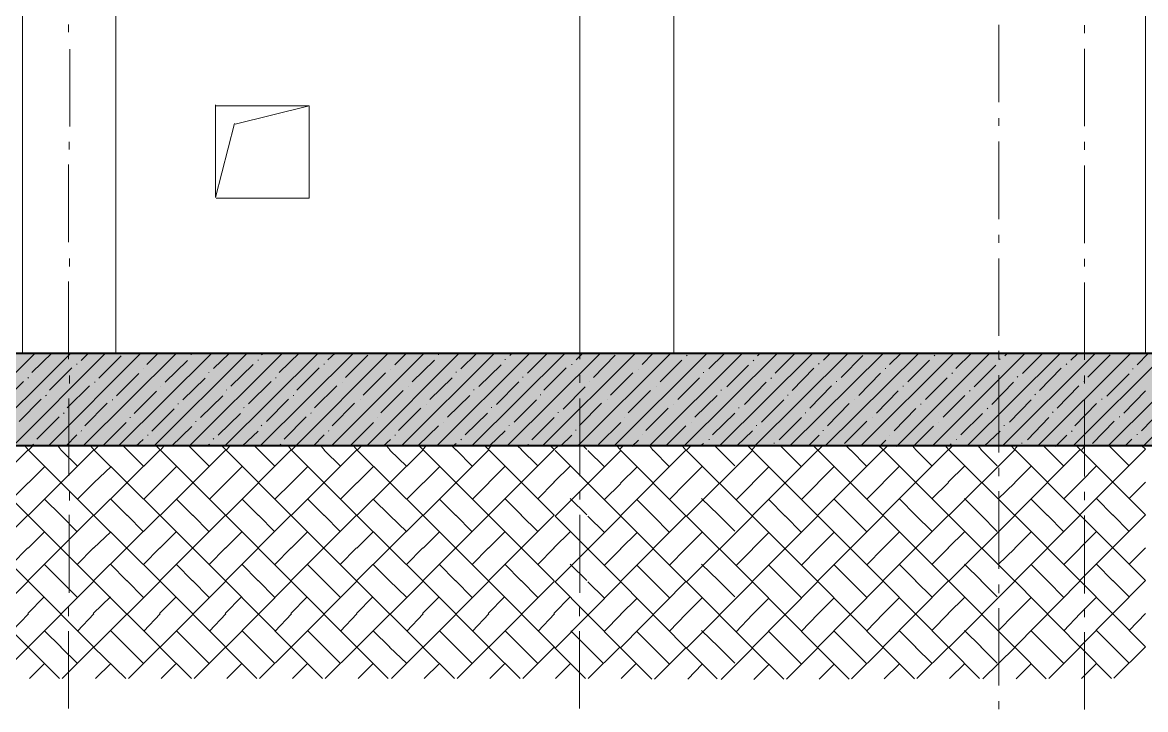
# Model space of a CAD drawing. Header units: millimetres. Extents: x -135211 to 49383, y -8033 to 228499.
# Drawn here: x -62445 to -55198, y 1043 to 5476 of the extents above; entities that cross this region are included whole.
import ezdxf

# ---------------------------------------------------------------- set-up
doc = ezdxf.new("R2010")
doc.units = ezdxf.units.MM
doc.layers.add('PDF _Геометрия', color=7, linetype='Continuous', true_color=0x1d1d1d)
doc.layers.add('PDF _Сплошная заливка', color=7, linetype='Continuous', true_color=0xffffff)

msp = doc.modelspace()

# ---------------------------------------------------------------- hatches: boundary and pattern name
at = {"layer": 'PDF _Сплошная заливка', "transparency": 33554559}
h = msp.add_hatch(color=256, dxfattribs=at)
h.paths.add_polyline_path([(-50950.6, 2746.2), (-50950.6, 3341.5), (-104045.4, 3341.5), (-104045.4, 2746.2)])
h.paths.add_polyline_path([(-26352.2, 3341.5), (-26352.2, 2746.2), (646.3, 2746.2), (646.3, 3341.5), (-4602.7, 3341.5), (-4602.7, 3279.5), (-4848.3, 3279.5), (-4848.3, 3341.5)])
h.paths.add_polyline_path([(-26398.8, 2746.2), (-26398.8, 3341.5), (-50899.8, 3341.5), (-50899.8, 2746.2)])

# ---------------------------------------------------------------- linework, layer by layer
at = {"layer": 'PDF _Геометрия', "color": 7, "lineweight": 40}
for points in [[(-104046.1, 2746.4), (-50951, 2746.4), (-50951, 3343.3), (-50951, 6475.7), (-50951, 6716.9), (-66371.9, 6716.9)], [(-54646.7, 6472.2), (-51196.7, 6472.2), (-51196.7, 3339.6), (-66368.7, 3339.6)]]:
    msp.add_lwpolyline(points, dxfattribs=at)
at = {"layer": 'PDF _Геометрия', "color": 7, "lineweight": 9}
for points in [[(-61842.8, 3339.5), (-61842.8, 6472.2), (-61842.8, 3339.5), (-62444.2, 3339.5), (-62444.2, 6472.2), (-62444.2, 3339.5), (-66368.4, 3339.5), (-66368.4, 6472.2)], [(-58847.7, 3341), (-58847.7, 6473.7), (-58847.7, 3341), (-61844.9, 3341)], [(-58242.2, 3337.2), (-58242.2, 6469.7), (-58242.2, 3337.2), (-58843.3, 3337.2)], [(-55197.7, 3340.5), (-55197.7, 6472.8), (-55197.7, 3340.5), (-58245.8, 3340.5)], [(-62146.7, 5412.8), (-62146.7, 5463.4)], [(-58847.7, 5411.2), (-58847.7, 5461.9)], [(-56145.3, 4960.8), (-56145.3, 5460.6)], [(-55592.5, 5407.5), (-55592.5, 5458.4)], [(-62139.9, 4804.7), (-62139.9, 5304.4)], [(-58847.7, 4810), (-58847.7, 5309.5)], [(-55592.5, 4806.6), (-55592.5, 5306.1)], [(-61072.1, 4820.4), (-60593.7, 4938.9), (-61194.6, 4938.9), (-60593.7, 4938.9), (-60593.7, 4342.4), (-61194.6, 4342.4), (-60593.7, 4342.4), (-60593.7, 4938.9)], [(-56145.3, 4808.6), (-56145.3, 4859.2)], [(-61198.8, 4346.4), (-61076.3, 4824.8)], [(-62143.1, 4655.6), (-62143.1, 4706.4)], [(-58847.7, 4657.6), (-58847.7, 4708.7)], [(-56145.3, 4207.2), (-56145.3, 4707)], [(-55592.5, 4653.7), (-55592.5, 4704.7)], [(-62147.4, 4058.9), (-62147.4, 4558.5)], [(-58847.7, 4056.8), (-58847.7, 4556.3)], [(-55592.5, 4052.8), (-55592.5, 4552.3)], [(-56145.3, 4055), (-56145.3, 4106.1)], [(-62142, 3901), (-62142, 3951.9)], [(-58847.7, 3904.4), (-58847.7, 3955.1)], [(-56145.3, 3454.1), (-56145.3, 3953.4)], [(-55592.5, 3900.4), (-55592.5, 3951.4)], [(-62146.7, 3304.4), (-62146.7, 3803.8)], [(-58847.7, 3303.2), (-58847.7, 3802.7)], [(-55592.5, 3299.5), (-55592.5, 3799)], [(251.1, 3341.6), (640.3, 3341.6), (640.3, 2744.7), (-104032.8, 2744.7)], [(-56145.3, 3301.4), (-56145.3, 3356.7)], [(-62141, 3146.4), (-62141, 3197.4)], [(-58847.7, 3150.8), (-58847.7, 3201.4)], [(-56145.3, 2700.5), (-56145.3, 3199.8)], [(-55592.5, 3146.6), (-55592.5, 3197.6)], [(-62145.7, 2549.8), (-62145.7, 3049.5)], [(-58847.7, 2549.5), (-58847.7, 3049.1)], [(-55592.5, 2545.7), (-55592.5, 3045.2)], [(-56145.3, 2547.8), (-56145.3, 2603.1)], [(-62140.4, 2391.9), (-62140.4, 2447)], [(-58847.7, 2397.1), (-58847.7, 2452.4)], [(-56145.3, 1951.2), (-56145.3, 2450.9)], [(-55592.5, 2393.3), (-55592.5, 2448.1)], [(-62144.3, 1795.2), (-62144.3, 2299.1)], [(-58847.7, 1795.9), (-58847.7, 2300)], [(-55592.5, 1791.9), (-55592.5, 2295.7)], [(-56145.3, 1794.7), (-56145.3, 1849.5)], [(-62147.7, 1646.1), (-62147.7, 1701.3)], [(-58850.2, 1646.1), (-58850.2, 1701.3)], [(-56145.3, 1197.5), (-56145.3, 1697.3)], [(-55592.5, 1639.6), (-55592.5, 1694.8)], [(-62147.6, 1049.4), (-62147.6, 1548.7)], [(-58850.5, 1049.4), (-58850.5, 1548.7)], [(-55592.5, 1042.9), (-55592.5, 1542.4)], [(-56145.3, 1045.3), (-56145.3, 1095.9)]]:
    msp.add_lwpolyline(points, dxfattribs=at)
msp.add_lwpolyline([(-61199.1, 4943.4), (-61199.1, 4346.6)], close=True, dxfattribs=at)
at = {"layer": 'PDF _Геометрия', "lineweight": 9}
for points in [[(-62965.2, 2742.8), (-62363.8, 3339.7)], [(-62736.7, 2742.8), (-62135.3, 3339.7)], [(-62507.7, 2742.8), (-61910.9, 3339.7)], [(-62384.6, 3216.6), (-62253.6, 3343.5)], [(-62279.3, 2742.8), (-61682.4, 3339.7)], [(-62065.9, 3295.6), (-62023.4, 3338)], [(-62054.8, 2742.8), (-61453.9, 3339.7)], [(-61826.3, 2742.8), (-61225.4, 3339.7)], [(-61641.8, 3269.3), (-61569.4, 3341.2)], [(-61597.8, 2742.8), (-60996.4, 3339.7)], [(-61369.3, 2742.8), (-60768, 3339.7)], [(-61355.9, 3330.7), (-61355.9, 3334.7)], [(-61213, 3242.9), (-61111.6, 3340.3)], [(-61140.4, 2742.8), (-60539.5, 3339.7)], [(-60911.9, 2742.8), (-60311, 3339.7)], [(-60903.1, 3330.7), (-60886.1, 3343.2)], [(-60788.8, 3216.6), (-60657.8, 3343.5)], [(-60683.4, 2742.8), (-60086.5, 3339.7)], [(-60473.4, 3299), (-60427, 3341.4)], [(-60453.4, 2741.5), (-59856.7, 3338.6)], [(-60225.3, 2741.9), (-59628.5, 3339.1)], [(-60042.6, 3266.2), (-59970.7, 3338)], [(-60001.7, 2742.3), (-59400.4, 3339.6)], [(-59773.2, 2742.8), (-59172.3, 3340.1)], [(-59760.2, 3330.8), (-59760.2, 3334.9)], [(-59616.2, 3241.7), (-59514.5, 3339.4)], [(-59545.1, 2743.3), (-58944.2, 3340.2)], [(-59317, 2743.9), (-58716, 3340.7)], [(-59299.1, 3327), (-59286.4, 3339.7)], [(-59185.2, 3213), (-59058.2, 3340)], [(-59088.9, 2744.4), (-58487.9, 3341.3)], [(-58872.5, 3298.3), (-58830.1, 3340.7)], [(-58860.8, 2745), (-58259.8, 3341.8)], [(-58628.5, 2741.4), (-58031.7, 3338.2)], [(-58445.9, 3269.8), (-58373.9, 3341.4)], [(-58400.3, 2741.9), (-57803.5, 3338.6)], [(-58176.8, 2742.3), (-57575.4, 3339)], [(-58015.1, 3240.8), (-57917.6, 3338.2)], [(-57948.6, 2742.7), (-57347.3, 3339.3)], [(-57720.4, 2743), (-57119.2, 3340.1)], [(-57702, 3325.9), (-57689.5, 3338.9)], [(-57588.2, 3212.1), (-57461.4, 3339)], [(-57492.2, 2743.3), (-56891, 3340.2)], [(-57275.6, 3297.1), (-57233.2, 3339.5)], [(-57264, 2743.9), (-56662.9, 3340.7)], [(-57035.8, 2744.4), (-56434.8, 3341.2)], [(-56848.7, 3268.6), (-56777, 3340.8)], [(-56803.8, 2740.5), (-56206.7, 3337.7)], [(-56575.5, 2741.3), (-55978.5, 3338.3)], [(-56422.1, 3244), (-56320.7, 3341.6)], [(-56351.5, 2741.9), (-55750.4, 3338.7)], [(-56123.3, 2742.3), (-55522.3, 3339)], [(-56105.4, 3325), (-56092.6, 3337.8)], [(-55991.6, 3211.4), (-55864.5, 3338.6)], [(-55895.5, 2742.6), (-55294.2, 3339.6)], [(-55678.7, 3296.4), (-55636.4, 3338.7)], [(-55667.2, 2743.2), (-55066, 3340)], [(-55438.9, 2743.6), (-54837.9, 3340.3)], [(-55251.9, 3267.6), (-55180.1, 3339.9)], [(-55211.1, 2743.8), (-54609.8, 3340.7)], [(-62094.6, 3269.3), (-62094.6, 3273.3)], [(-61951.6, 3181.5), (-61807.7, 3325.5)], [(-61523.4, 3155.2), (-61379.4, 3294.7)], [(-61099.3, 3128.9), (-60955.2, 3268.5)], [(-60923.1, 3295.6), (-60923.1, 3299.6)], [(-60498.6, 3269.3), (-60498.6, 3273.3)], [(-60360.1, 3186.1), (-60216.4, 3329.9)], [(-59930.6, 3158.2), (-59786.5, 3297.9)], [(-59500.6, 3126.4), (-59356.5, 3266)], [(-59330.2, 3299), (-59330.2, 3303)], [(-58900.3, 3266.7), (-58900.3, 3271.2)], [(-58759.1, 3185.2), (-58619.5, 3328.9)], [(-58329.5, 3157.3), (-58189.6, 3297.2)], [(-58158.7, 3325.3), (-58154.5, 3329.4)], [(-57899.5, 3125.5), (-57759.7, 3265.3)], [(-57728.7, 3293.5), (-57724.6, 3297.7)], [(-57307.6, 3270.3), (-57303.4, 3274.5)], [(-57162.4, 3184.3), (-57022.7, 3328.2)], [(-56732.3, 3156.6), (-56592.7, 3296.1)], [(-56561.9, 3324.4), (-56557.6, 3328.7)], [(-56302.7, 3124.6), (-56162.8, 3264.1)], [(-56140.7, 3301.2), (-56136.5, 3305.4)], [(-55710.8, 3269), (-55706.5, 3273.3)], [(-55569.9, 3187.1), (-55425.8, 3331.2)], [(-62270.5, 3102.6), (-62126.9, 3246.7)], [(-61837.9, 3067.5), (-61693.7, 3211.2)], [(-61665.9, 3242.9), (-61665.9, 3242.9)], [(-61241.9, 3216.6), (-61241.9, 3220.6)], [(-60674.9, 3102.6), (-60530.8, 3246.7)], [(-60246.3, 3071.8), (-60102.3, 3215.8)], [(-60067.2, 3240), (-60067.2, 3240)], [(-59646.1, 3217), (-59646.1, 3221)], [(-59216.2, 3184.8), (-59216.2, 3188.9)], [(-59079.4, 3102.9), (-58935.4, 3246.8)], [(-58649.4, 3071), (-58505.5, 3214.9)], [(-58470.4, 3239.4), (-58470.4, 3239.4)], [(-58049.2, 3215.9), (-58049.2, 3220)], [(-57478.2, 3101.9), (-57338.5, 3245.8)], [(-57048.1, 3070), (-56908.6, 3213.7)], [(-56877.7, 3242.5), (-56873.5, 3242.5)], [(-56447.8, 3210.5), (-56443.6, 3214.8)], [(-56026.7, 3186.8), (-56022.4, 3191.1)], [(-55881.4, 3100.9), (-55741.6, 3244.9)], [(-55446.8, 3064.9), (-55302.9, 3208.7)], [(-55280.9, 3241.5), (-55276.6, 3241.5)], [(-62580.9, 3014.8), (-62437.1, 3158.7)], [(-62409, 3181.5), (-62405, 3185.6)], [(-62156.5, 2988.5), (-62012.6, 3132.4)], [(-61980.5, 3155.2), (-61976.5, 3155.2)], [(-61552.1, 3128.9), (-61552.1, 3128.9)], [(-61409.4, 3041.1), (-61265.2, 3180.9)], [(-60985.2, 3014.8), (-60840.9, 3158.7)], [(-60808.9, 3181.5), (-60808.9, 3185.6)], [(-60560.6, 2988.5), (-60416.7, 3132.4)], [(-60380.2, 3155.2), (-60380.2, 3155.2)], [(-59953.2, 3126), (-59953.2, 3126)], [(-59816.3, 3044.1), (-59672.4, 3183.9)], [(-59386.3, 3012), (-59242.5, 3156.3)], [(-58956.3, 2980.4), (-58812.6, 3124.1)], [(-58786.2, 3157.2), (-58786.2, 3157.2)], [(-58356.3, 3125), (-58356.3, 3125)], [(-58215.2, 3043.2), (-58075.5, 3182.9)], [(-57785.1, 3011.5), (-57645.6, 3155.2)], [(-57614.7, 3179.4), (-57610.5, 3183.5)], [(-57364.3, 2988), (-57224.5, 3131.6)], [(-57193.6, 3160.4), (-57189.4, 3160.4)], [(-56763.7, 3128.5), (-56759.4, 3128.5)], [(-56618.5, 3042.4), (-56478.7, 3182.2)], [(-56188.4, 3010.5), (-56048.7, 3154.4)], [(-55767, 2986.9), (-55627.6, 3130.6)], [(-55596.8, 3159.5), (-55592.5, 3159.5)], [(-62467, 2900.8), (-62323, 3044.8)], [(-62295.1, 3067.5), (-62290.6, 3071.5)], [(-61723.7, 2953.4), (-61579.7, 3097.4)], [(-61295, 2927.1), (-61151.5, 3066.6)], [(-61127.9, 3102.6), (-61127.9, 3106.6)], [(-60871, 2900.8), (-60727, 3044.8)], [(-60694.7, 3067.5), (-60694.7, 3071.5)], [(-60132, 2957.9), (-59988.3, 3101.7)], [(-59702.5, 2929.9), (-59558.4, 3070)], [(-59532, 3102.7), (-59532, 3106.7)], [(-59102.1, 3070.7), (-59102.1, 3074.7)], [(-58535.5, 2956.8), (-58391.4, 3100.9)], [(-58105.5, 2929.1), (-57961.5, 3069)], [(-57935.2, 3101.7), (-57935.2, 3105.8)], [(-57505.2, 3070), (-57505.2, 3074.1)], [(-56934.2, 2955.7), (-56794.5, 3099.6)], [(-56504.1, 2928.2), (-56364.6, 3068.2)], [(-56333.8, 3096.6), (-56329.5, 3100.9)], [(-55912.6, 3073), (-55908.4, 3077.3)], [(-55482.7, 3045.2), (-55478.4, 3045.2)], [(-55337.4, 2955.2), (-55197.7, 3098.8)], [(-62042.5, 2874.4), (-61898.8, 3018.6)], [(-61866.4, 3041.1), (-61862.3, 3041.1)], [(-61609.4, 2839.3), (-61465.7, 2983.1)], [(-61442.3, 3014.8), (-61437.8, 3014.8)], [(-61017.9, 2988.5), (-61013.8, 2992.5)], [(-60446.8, 2874.4), (-60302.6, 3018.6)], [(-60266.2, 3041.1), (-60266.2, 3041.1)], [(-60018.2, 2843.6), (-59874.2, 2987.6)], [(-59839.1, 3012), (-59839.1, 3012)], [(-59418, 2988.8), (-59418, 2992.9)], [(-59272.5, 2898), (-59128.4, 3042)], [(-58851.2, 2874.7), (-58707.3, 3018.6)], [(-58672.2, 3043.2), (-58672.2, 3043.2)], [(-58421.2, 2842.6), (-58277.3, 2986.9)], [(-58242.2, 3011.1), (-58242.2, 3011.1)], [(-57821.1, 2987.9), (-57821.1, 2992)], [(-57675.5, 2897.1), (-57531.5, 3041)], [(-57250, 2873.7), (-57110.4, 3017.5)], [(-57075.3, 3042.2), (-57075.3, 3042.2)], [(-56820.4, 2841.9), (-56680.5, 2985.6)], [(-56649.6, 3014.1), (-56645.4, 3014.1)], [(-56219.7, 2982.2), (-56215.4, 2986.5)], [(-56074.5, 2896.4), (-55934.7, 3040.5)], [(-55653.2, 2872.7), (-55513.5, 3016.7)], [(-55223.1, 2841.1), (-55083.6, 2984.9)], [(-62352.7, 2786.7), (-62208.9, 2930.5)], [(-62180.7, 2953.4), (-62176.6, 2957.4)], [(-61752.7, 2927.1), (-61748.2, 2927.1)], [(-61327.9, 2900.8), (-61323.9, 2900.8)], [(-61181.1, 2813), (-61037.3, 2952.8)], [(-60756.9, 2786.7), (-60613.1, 2930.5)], [(-60584.9, 2953.4), (-60580.9, 2957.4)], [(-60152.3, 2927.1), (-60152.3, 2927.1)], [(-59588.2, 2816.2), (-59444.3, 2955.6)], [(-59158.2, 2784), (-59014.4, 2927.8)], [(-58988, 2956.5), (-58988, 2961)], [(-58558.1, 2928.7), (-58558.1, 2928.7)], [(-57991.2, 2815), (-57847.4, 2954.7)], [(-57561.6, 2783.1), (-57417.5, 2927.2)], [(-57391.2, 2955.8), (-57391.2, 2960)], [(-57140.3, 2759.8), (-56996.3, 2903.8)], [(-56961.2, 2928.1), (-56961.2, 2928.1)], [(-56390.3, 2814.4), (-56250.5, 2953.7)], [(-55960.2, 2782.2), (-55820.6, 2926.1)], [(-55798.6, 2958.6), (-55794.3, 2962.9)], [(-55539.3, 2758.6), (-55399.5, 2902.8)], [(-55368.7, 2930.9), (-55364.4, 2930.9)], [(-62066.7, 2839.3), (-62062.7, 2843.4)], [(-61919.9, 2751.6), (-61775.9, 2895.5)], [(-61483.6, 2742.8), (-61352.2, 2869.7)], [(-61026.1, 2742.8), (-60924.5, 2840)], [(-60903.8, 2874.4), (-60899.8, 2878.5)], [(-60470.7, 2839.3), (-60466.7, 2843.4)], [(-60323.7, 2751.6), (-60179.8, 2895.5)], [(-59891.3, 2746.8), (-59760.2, 2873.5)], [(-59725.1, 2898), (-59725.1, 2898)], [(-59431.8, 2744.2), (-59330.2, 2841.7)], [(-59303.9, 2874.5), (-59303.9, 2878.6)], [(-58874, 2842.8), (-58874, 2846.9)], [(-58728.2, 2752.2), (-58584.4, 2895.9)], [(-58290.3, 2745.9), (-58163.3, 2872.5)], [(-58128.2, 2896.8), (-58128.2, 2896.8)], [(-57834.8, 2743.5), (-57733.4, 2840.8)], [(-57707, 2873.6), (-57707, 2877.8)], [(-57277.1, 2841.6), (-57277.1, 2845.8)], [(-56693.4, 2744.5), (-56566.4, 2871.5)], [(-56531.3, 2896.3), (-56531.3, 2896.3)], [(-56238.1, 2742.3), (-56136.5, 2839.7)], [(-56110.2, 2872.4), (-56110.2, 2876.6)], [(-55675.7, 2836.5), (-55671.5, 2840.8)], [(-62377.2, 2751.6), (-62372.7, 2755.6)], [(-62165, 2742.8), (-62093, 2814.8)], [(-61712.1, 2742.8), (-61665.3, 2785.1)], [(-61638.5, 2813), (-61634, 2813)], [(-61255.1, 2742.8), (-61238, 2755.4)], [(-61214.1, 2786.7), (-61210, 2790.7)], [(-60781.1, 2751.6), (-60777.1, 2755.6)], [(-60569.1, 2742.8), (-60497.2, 2814.8)], [(-60116.2, 2742.8), (-60069.4, 2785.1)], [(-60042.4, 2813), (-60038.3, 2813)], [(-59663.2, 2746.7), (-59646.1, 2759.8)], [(-59615.1, 2784), (-59611, 2788)], [(-59181.1, 2752), (-59181.1, 2756)], [(-58972.3, 2742), (-58900.3, 2814)], [(-58512.6, 2739.6), (-58470.4, 2781.8)], [(-58444, 2814.7), (-58444, 2814.7)], [(-58066.3, 2746), (-58049.2, 2758.5)], [(-58014.1, 2782.8), (-58014.1, 2787)], [(-57593, 2759.3), (-57593, 2764)], [(-57375.6, 2741.3), (-57303.4, 2813)], [(-56915.6, 2738.6), (-56873.5, 2781.2)], [(-56847.2, 2814), (-56847.2, 2814)], [(-56465.1, 2745.1), (-56452.3, 2757.9)], [(-56417.2, 2782.3), (-56417.2, 2786.1)], [(-55996.1, 2758.4), (-55996.1, 2762.7)], [(-55778.3, 2740.3), (-55706.5, 2812.1)], [(-55327.9, 2746.3), (-55285.4, 2788.4)], [(-55254.6, 2817.1), (-55250.3, 2817.1)]]:
    msp.add_lwpolyline(points, dxfattribs=at)
at = {"layer": 'PDF _Геометрия', "color": 28, "lineweight": 9, "true_color": 0x0e0e0e}
for points in [[(-59859.3, 2718.5), (-60286.9, 2295.3), (-60710, 2718.5), (-61133.2, 2295.3), (-61556.7, 2718.5), (-61984.4, 2295.3), (-62407.5, 2718.5), (-62830.6, 2295.3)], [(-59859.3, 2295.3), (-60286.9, 2718.5), (-60710, 2295.3), (-61133.2, 2718.5), (-61556.7, 2295.3), (-61984.4, 2718.5), (-62407.5, 2295.3), (-62830.6, 2718.5)], [(-62380.2, 2741.7), (-62405.4, 2716.5), (-62426.6, 2741.7)], [(-62405.4, 2716.5), (-62405.4, 2716.5)], [(-62405.4, 2716.5), (-62405.4, 2716.5)], [(-62193.9, 2716.5), (-62215.1, 2741.7)], [(-62088.4, 2611.2), (-62194.3, 2717.1)], [(-61956.8, 2741.7), (-61982, 2716.5), (-62003.2, 2741.7)], [(-61982, 2716.5), (-61982, 2716.5)], [(-61982, 2716.5), (-61982, 2716.5)], [(-61766, 2716.5), (-61791.7, 2741.7)], [(-61660.8, 2611.2), (-61766.7, 2717.1)], [(-61533.4, 2741.7), (-61554.6, 2716.5), (-61579.8, 2741.7)], [(-61554.6, 2716.5), (-61554.6, 2716.5)], [(-61554.6, 2716.5), (-61554.6, 2716.5)], [(-61343.1, 2716.5), (-61368.3, 2741.7)], [(-61237.7, 2611.2), (-61343.6, 2717.1)], [(-61106, 2741.7), (-61131.2, 2716.5), (-61156.8, 2741.7)], [(-61131.2, 2716.5), (-61131.2, 2716.5)], [(-61131.2, 2716.5), (-61131.2, 2716.5)], [(-60919.7, 2716.5), (-60944.9, 2741.7)], [(-60814.1, 2611.2), (-60920, 2717.1)], [(-60682.6, 2741.7), (-60707.8, 2716.5), (-60728.9, 2741.7)], [(-60707.8, 2716.5), (-60707.8, 2716.5)], [(-60707.8, 2716.5), (-60707.8, 2716.5)], [(-60496.3, 2716.5), (-60517.4, 2741.7)], [(-60391, 2611.2), (-60496.9, 2717.1)], [(-60259.2, 2741.7), (-60284.3, 2716.5), (-60305.5, 2741.7)], [(-60284.3, 2716.5), (-60284.3, 2716.5)], [(-60284.3, 2716.5), (-60284.3, 2716.5)], [(-60072.9, 2716.5), (-60094, 2741.7)], [(-59963.4, 2611.2), (-60073.3, 2717.1)], [(-59856.7, 2716.3), (-59881.9, 2741.5)], [(-59860.3, 2719.9), (-59839.1, 2745.1)], [(-59858.7, 2295.2), (-59435.5, 2718.3), (-59460.9, 2743.7)], [(-59435.5, 2295.2), (-59858.7, 2718.3)], [(-59856.7, 2716.3), (-59856.7, 2716.3)], [(-59856.7, 2716.3), (-59856.7, 2716.3)], [(-59646.1, 2717.4), (-59671.4, 2742.7)], [(-59540.8, 2612), (-59646.6, 2717.7)], [(-59439.2, 2722.2), (-59418, 2747.5)], [(-59014.4, 1874.1), (-59437.7, 2297.4), (-59014.4, 2720.7), (-59039.8, 2745.7)], [(-59437.7, 1874.1), (-59014.4, 2297.4), (-59437.7, 2720.7)], [(-59435.5, 2718.3), (-59435.5, 2718.3)], [(-59435.5, 2718.3), (-59435.5, 2718.3)], [(-59224.9, 2719.6), (-59250.4, 2745)], [(-59119.6, 2614.3), (-59225.6, 2719.8)], [(-59014.4, 2720.7), (-59014.4, 2720.7)], [(-59014.4, 2720.7), (-59014.4, 2720.7)], [(-59013.5, 2719.7), (-58988, 2745.2)], [(-59007.9, 1439.6), (-58584.4, 1867.2), (-59007.9, 2290.7), (-58584.4, 2714.2), (-58605.5, 2739.3)], [(-58584.4, 1439.6), (-59007.9, 1867.2), (-58584.4, 2290.7), (-59007.9, 2714.2)], [(-58803.8, 2721.6), (-58829.3, 2747.2)], [(-58689.7, 2607.8), (-58795.8, 2713.4)], [(-58592.1, 2721.6), (-58566.9, 2747.3)], [(-58586.4, 1442), (-58163.3, 1869.3), (-58586.4, 2292.9), (-58163.3, 2716), (-58184.5, 2741.7)], [(-58366.3, 1238.6), (-58163.3, 1442), (-58586.4, 1869.3), (-58163.3, 2292.9), (-58586.4, 2716)], [(-58584.4, 2714.2), (-58584.4, 2714.2)], [(-58584.4, 2714.2), (-58584.4, 2714.2)], [(-58373.9, 2715.2), (-58395, 2740.4)], [(-58268.6, 2609.7), (-58374.3, 2715.4)], [(-58163.3, 2716), (-58163.3, 2716)], [(-58163.3, 2716), (-58163.3, 2716)], [(-58162.3, 2715.1), (-58137, 2740.4)], [(-58160.7, 1439.6), (-57733.4, 1867), (-58160.7, 2290.7), (-57733.4, 2713.9), (-57758.8, 2739.4)], [(-57936.6, 1236.4), (-57733.4, 1439.6), (-58160.7, 1867), (-57733.4, 2290.7), (-58160.7, 2713.9)], [(-57952.7, 2721.1), (-57978.1, 2746.5)], [(-57847.4, 2616.2), (-57953.3, 2721.6)], [(-57737.1, 2717.2), (-57715.8, 2742.7)], [(-57735.4, 1441.8), (-57312.2, 1869.3), (-57735.4, 2292.5), (-57312.2, 2715.8), (-57337.8, 2741.4)], [(-57515.2, 1238.4), (-57312.2, 1441.8), (-57735.4, 1869.3), (-57312.2, 2292.5), (-57735.4, 2715.8)], [(-57733.4, 2713.9), (-57733.4, 2713.9)], [(-57733.4, 2713.9), (-57733.4, 2713.9)], [(-57522.8, 2715), (-57548.3, 2740.5)], [(-57417.5, 2609.7), (-57523.5, 2715.2)], [(-57314.3, 1444), (-56891, 1871.5), (-57314.3, 2294.7), (-56891, 2718), (-56916.3, 2743.3)], [(-57094.2, 1240.8), (-56891, 1444), (-57314.3, 1871.5), (-56891, 2294.7), (-57314.3, 2718)], [(-57312.2, 2715.8), (-57312.2, 2715.8)], [(-57312.2, 2715.8), (-57312.2, 2715.8)], [(-57311.5, 2715), (-57285.9, 2740.6)], [(-57101.6, 2717.2), (-57126.8, 2742.5)], [(-56996.3, 2611.6), (-57102, 2717.7)], [(-56893.1, 1446.1), (-56469.9, 1873.5), (-56893.1, 2296.8), (-56469.9, 2720), (-56491.1, 2745.4)], [(-56673.3, 1242.7), (-56469.9, 1446.1), (-56893.1, 1873.5), (-56469.9, 2296.8), (-56893.1, 2720)], [(-56891, 2718), (-56891, 2718)], [(-56891, 2718), (-56891, 2718)], [(-56890, 2717), (-56864.7, 2742.8)], [(-56680.5, 2718.9), (-56701.6, 2744.7)], [(-56575.2, 2613.8), (-56681, 2719.6)], [(-56469.9, 2720), (-56469.9, 2720)], [(-56469.9, 2720), (-56469.9, 2720)], [(-56469, 2719.3), (-56443.6, 2744.8)], [(-56467.5, 1443.7), (-56040, 1871.2), (-56467.5, 2294.4), (-56040, 2717.7), (-56065.5, 2743.3)], [(-56247.3, 1240.6), (-56040, 1443.7), (-56467.5, 1871.2), (-56040, 2294.4), (-56467.5, 2717.7)], [(-56259.3, 2721.3), (-56280.6, 2746.8)], [(-56154, 2615.7), (-56259.9, 2721.6)], [(-56043.7, 2721.4), (-56022.4, 2746.9)], [(-56042, 1445.9), (-55618.8, 1873.3), (-56042, 2296.5), (-55618.8, 2720.1), (-55644, 2745.3)], [(-55822.1, 1242.6), (-55618.8, 1445.9), (-56042, 1873.3), (-55618.8, 2296.5), (-56042, 2720.1)], [(-56040, 2717.7), (-56040, 2717.7)], [(-56040, 2717.7), (-56040, 2717.7)], [(-55829.4, 2718.8), (-55855, 2744.5)], [(-55724.1, 2613.8), (-55830.1, 2719.3)], [(-55620.7, 1447.7), (-55197.7, 1875.5), (-55620.7, 2298.6), (-55197.7, 2722.1), (-55223, 2747.5)], [(-55401.1, 1244.7), (-55197.7, 1447.7), (-55620.7, 1875.5), (-55197.7, 2298.6), (-55620.7, 2722.1)], [(-55618.8, 2720.1), (-55618.8, 2720.1)], [(-55618.8, 2720.1), (-55618.8, 2720.1)], [(-55613.4, 2715.2), (-55592.5, 2740.5)], [(-55408.2, 2721.1), (-55433.5, 2746.4)], [(-55302.9, 2615.6), (-55408.6, 2721.2)], [(-55197.7, 2722.1), (-55197.7, 2722.1)], [(-55197.7, 2722.1), (-55197.7, 2722.1)], [(-62406.6, 2505.9), (-62300.5, 2612)], [(-61983.3, 2505.9), (-61873.2, 2612)], [(-61555.5, 2505.9), (-61449.9, 2612)], [(-61132.2, 2505.9), (-61026.6, 2612)], [(-60709, 2505.9), (-60602.9, 2612)], [(-60285.7, 2505.9), (-60179.7, 2612)], [(-59857.9, 2505.9), (-59752.3, 2612)], [(-59436.3, 2507.2), (-59330.2, 2613.2)], [(-59014.8, 2509.5), (-58909.1, 2615.2)], [(-58164, 2505.2), (-58058, 2610.7)], [(-57312.8, 2504.9), (-57206.9, 2610.8)], [(-56891.7, 2507.1), (-56785.8, 2612.6)], [(-56470.2, 2509.1), (-56364.6, 2614.7)], [(-56040.4, 2506.7), (-55934.7, 2612.4)], [(-55619.3, 2508.6), (-55513.5, 2614.4)], [(-58585, 2502.9), (-58479.1, 2608.8)], [(-57733.8, 2502.6), (-57628.1, 2608.3)], [(-62512.6, 2400.6), (-62406.9, 2506.4)], [(-62089.6, 2400.6), (-61983.5, 2506.4)], [(-61662.2, 2400.6), (-61556, 2506.4)], [(-61238.7, 2400.6), (-61133, 2506.4)], [(-60815.3, 2400.6), (-60709.6, 2506.4)], [(-60391.9, 2400.6), (-60286.2, 2506.4)], [(-59964.4, 2400.6), (-59858.7, 2506.4)], [(-59541.4, 2401.1), (-59435.5, 2506.5)], [(-59120, 2403), (-59014.4, 2509)], [(-58690.2, 2396.4), (-58584.4, 2502.2)], [(-58269.2, 2398.7), (-58163.3, 2504.6)], [(-57839.4, 2396.3), (-57733.4, 2502.3)], [(-57417.9, 2398.7), (-57312.2, 2504.4)], [(-56996.9, 2400.5), (-56891, 2506.4)], [(-56575.8, 2402.7), (-56469.9, 2508.6)], [(-56149.8, 2400.5), (-56040, 2506.1)], [(-55724.5, 2402.6), (-55618.8, 2508.3)], [(-55303.4, 2404.3), (-55197.7, 2510.1)], [(-62195.7, 2295.3), (-62301.6, 2401.2)], [(-61768.5, 2295.3), (-61874, 2401.2)], [(-61344.9, 2295.3), (-61450.8, 2401.2)], [(-60921.8, 2295.3), (-61027.7, 2401.2)], [(-60498.2, 2295.3), (-60604.1, 2401.2)], [(-60075.1, 2295.3), (-60181, 2401.2)], [(-59647.5, 2295.3), (-59753.4, 2401.2)], [(-59224.9, 2296.1), (-59330.7, 2401.9)], [(-58803.8, 2298.5), (-58909.7, 2403.9)], [(-58373.9, 2291.9), (-58479.9, 2397.5)], [(-57952.7, 2298.2), (-58062.6, 2404)], [(-57522.8, 2291.5), (-57628.6, 2397.4)], [(-57101.6, 2293.8), (-57207.6, 2399.7)], [(-56680.5, 2295.9), (-56786.1, 2401.5)], [(-56259.3, 2297.8), (-56365.1, 2403.6)], [(-55829.4, 2295.4), (-55935.2, 2401.2)], [(-55408.2, 2297.7), (-55514.2, 2403.7)], [(-59437.7, 2297.5), (-59861.5, 1874.2), (-60288.8, 2297.5), (-60712.1, 1874.2), (-61135.3, 2297.5), (-61558.6, 1874.2), (-61986.4, 2297.5), (-62409.7, 1874.2), (-62832.9, 2297.5)], [(-59437.7, 1874.2), (-59861.5, 2297.5), (-60288.8, 1874.2), (-60712.1, 2297.5), (-61135.3, 1874.2), (-61558.6, 2297.5), (-61986.4, 1874.2), (-62409.7, 2297.5), (-62832.9, 1874.2)], [(-62407.5, 2295.3), (-62407.5, 2295.3)], [(-62407.5, 2295.3), (-62407.5, 2295.3)], [(-62090.7, 2190.1), (-62196.3, 2296.1)], [(-61984.4, 2295.3), (-61984.4, 2295.3)], [(-61984.4, 2295.3), (-61984.4, 2295.3)], [(-61662.9, 2190.1), (-61769, 2296.1)], [(-61556.7, 2295.3), (-61556.7, 2295.3)], [(-61556.7, 2295.3), (-61556.7, 2295.3)], [(-61239.6, 2190.1), (-61345.7, 2296.1)], [(-61133.2, 2295.3), (-61133.2, 2295.3)], [(-61133.2, 2295.3), (-61133.2, 2295.3)], [(-60816.4, 2190.1), (-60922.4, 2296.1)], [(-60710, 2295.3), (-60710, 2295.3)], [(-60710, 2295.3), (-60710, 2295.3)], [(-60393.1, 2190.1), (-60498.7, 2296.1)], [(-60286.9, 2295.3), (-60286.9, 2295.3)], [(-60286.9, 2295.3), (-60286.9, 2295.3)], [(-59965.3, 2190.1), (-60075.4, 2296.1)], [(-59859.3, 2295.3), (-59859.3, 2295.3)], [(-59859.3, 2295.3), (-59859.3, 2295.3)], [(-59542, 2190.1), (-59648.1, 2296.1)], [(-59435.5, 2295.2), (-59435.5, 2295.2)], [(-59435.5, 2295.2), (-59435.5, 2295.2)], [(-59119.6, 2190.7), (-59225.6, 2296.6)], [(-59014.4, 2297.4), (-59014.4, 2297.4)], [(-59014.4, 2297.4), (-59014.4, 2297.4)], [(-58689.7, 2184.5), (-58795.8, 2290.1)], [(-58584.4, 2290.7), (-58584.4, 2290.7)], [(-58584.4, 2290.7), (-58584.4, 2290.7)], [(-58268.6, 2186.2), (-58374.3, 2292.4)], [(-58163.3, 2292.9), (-58163.3, 2292.9)], [(-58163.3, 2292.9), (-58163.3, 2292.9)], [(-57847.4, 2192.7), (-57953.3, 2298.6)], [(-57733.4, 2290.7), (-57733.4, 2290.7)], [(-57733.4, 2290.7), (-57733.4, 2290.7)], [(-57417.5, 2186.1), (-57523.5, 2292.1)], [(-57312.2, 2292.5), (-57312.2, 2292.5)], [(-57312.2, 2292.5), (-57312.2, 2292.5)], [(-56996.3, 2188.4), (-57102, 2294.1)], [(-56891, 2294.7), (-56891, 2294.7)], [(-56891, 2294.7), (-56891, 2294.7)], [(-56575.2, 2190.6), (-56681, 2296.4)], [(-56469.9, 2296.8), (-56469.9, 2296.8)], [(-56469.9, 2296.8), (-56469.9, 2296.8)], [(-56154, 2192.6), (-56259.9, 2298.5)], [(-56040, 2294.4), (-56040, 2294.4)], [(-56040, 2294.4), (-56040, 2294.4)], [(-55724.1, 2190.3), (-55830.1, 2296.3)], [(-55618.8, 2296.5), (-55618.8, 2296.5)], [(-55618.8, 2296.5), (-55618.8, 2296.5)], [(-55302.9, 2192.1), (-55408.6, 2298.2)], [(-55197.7, 2298.6), (-55197.7, 2298.6)], [(-55197.7, 2298.6), (-55197.7, 2298.6)], [(-62408.7, 2084.8), (-62302.9, 2190.5)], [(-61985.3, 2084.8), (-61875, 2190.5)], [(-61557.8, 2084.8), (-61452, 2190.5)], [(-61134.3, 2084.8), (-61028.6, 2190.5)], [(-60710.9, 2084.8), (-60605.2, 2190.5)], [(-60288, 2084.8), (-60181.8, 2190.5)], [(-59860, 2084.8), (-59754.3, 2190.5)], [(-59437, 2084.8), (-59331.3, 2190.5)], [(-59014.8, 2086), (-58909.1, 2191.8)], [(-58585, 2079.3), (-58479.1, 2185.2)], [(-58164, 2081.5), (-58058, 2187.5)], [(-57733.8, 2079.3), (-57628.1, 2185)], [(-57312.8, 2081.5), (-57206.9, 2187.4)], [(-56891.7, 2083.7), (-56785.8, 2189.2)], [(-56470.2, 2085.7), (-56364.6, 2191.3)], [(-56040.4, 2083.3), (-55934.7, 2189.1)], [(-55619.3, 2085.3), (-55513.5, 2191.1)], [(-62514.7, 1979.5), (-62409.3, 2085.4)], [(-62091.6, 1979.5), (-61985.7, 2085.4)], [(-61663.9, 1979.5), (-61558, 2085.4)], [(-61240.8, 1979.5), (-61134.9, 2085.4)], [(-60817.2, 1979.5), (-60711.8, 2085.4)], [(-60394.1, 1979.5), (-60288.2, 2085.4)], [(-59966.5, 1979.5), (-59860.6, 2085.4)], [(-59543.4, 1979.5), (-59437.5, 2085.4)], [(-59120, 1979.7), (-59014.4, 2085.7)], [(-58690.2, 1973), (-58584.4, 2079.2)], [(-58269.2, 1975.2), (-58163.3, 2081.1)], [(-57839.4, 1973), (-57733.4, 2078.6)], [(-57417.9, 1975), (-57312.2, 2081.1)], [(-56996.9, 1977.3), (-56891, 2083.1)], [(-56575.8, 1979.5), (-56469.9, 2085.4)], [(-56149.8, 1977.3), (-56040, 2082.8)], [(-55724.5, 1979), (-55618.8, 2085.1)], [(-55303.4, 1981.3), (-55197.7, 2087)], [(-62198, 1874.2), (-62303.6, 1980.2)], [(-61770.2, 1874.2), (-61876.3, 1980.2)], [(-61347, 1874.2), (-61453, 1980.2)], [(-60923.7, 1874.2), (-61029.8, 1980.2)], [(-60500.5, 1874.2), (-60606.5, 1980.2)], [(-60077.2, 1874.2), (-60182.8, 1980.2)], [(-59649.8, 1874.2), (-59755.4, 1980.2)], [(-59226.1, 1874.2), (-59332.2, 1980.2)], [(-58803.8, 1874.9), (-58909.7, 1980.8)], [(-58373.9, 1868.6), (-58479.9, 1974.2)], [(-57952.7, 1874.9), (-58062.6, 1980.6)], [(-57522.8, 1868), (-57628.6, 1973.9)], [(-57101.6, 1870.3), (-57207.6, 1976.3)], [(-56680.5, 1872.4), (-56786.1, 1978.5)], [(-56259.3, 1874.4), (-56365.1, 1980.6)], [(-55829.4, 1872.4), (-55935.2, 1978.3)], [(-55408.2, 1874.3), (-55514.2, 1980.3)], [(-59012.5, 1871.8), (-59435.5, 1444.3), (-59858.9, 1871.8), (-60286.5, 1444.3), (-60709.9, 1871.8), (-61133.3, 1444.3), (-61556.3, 1871.8), (-61983.8, 1444.3), (-62407.2, 1871.8), (-62830.7, 1444.3)], [(-59012.5, 1444.3), (-59435.5, 1871.8), (-59858.9, 1444.3), (-60286.5, 1871.8), (-60709.9, 1444.3), (-61133.3, 1871.8), (-61556.3, 1444.3), (-61983.8, 1871.8), (-62407.2, 1444.3), (-62830.7, 1871.8)], [(-62409.7, 1874.2), (-62409.7, 1874.2)], [(-62409.7, 1874.2), (-62409.7, 1874.2)], [(-62092.7, 1768.9), (-62198.4, 1874.6)], [(-61986.4, 1874.2), (-61986.4, 1874.2)], [(-61986.4, 1874.2), (-61986.4, 1874.2)], [(-61665.2, 1768.9), (-61770.9, 1874.6)], [(-61558.6, 1874.2), (-61558.6, 1874.2)], [(-61558.6, 1874.2), (-61558.6, 1874.2)], [(-61241.8, 1768.9), (-61347.5, 1874.6)], [(-61135.3, 1874.2), (-61135.3, 1874.2)], [(-61135.3, 1874.2), (-61135.3, 1874.2)], [(-60818.4, 1768.9), (-60924.1, 1874.6)], [(-60712.1, 1874.2), (-60712.1, 1874.2)], [(-60712.1, 1874.2), (-60712.1, 1874.2)], [(-60395, 1768.9), (-60501.2, 1874.6)], [(-60288.8, 1874.2), (-60288.8, 1874.2)], [(-60288.8, 1874.2), (-60288.8, 1874.2)], [(-59967.5, 1768.9), (-60077.8, 1874.6)], [(-59861.5, 1874.2), (-59861.5, 1874.2)], [(-59861.5, 1874.2), (-59861.5, 1874.2)], [(-59544.5, 1768.9), (-59650.3, 1874.6)], [(-59437.7, 1874.2), (-59437.7, 1874.2)], [(-59437.7, 1874.2), (-59437.7, 1874.2)], [(-59121.1, 1768.9), (-59226.9, 1874.6)], [(-59014.4, 1874.1), (-59014.4, 1874.1)], [(-59014.4, 1874.1), (-59014.4, 1874.1)], [(-58689.7, 1761.1), (-58795.8, 1866.7)], [(-58584.4, 1867.2), (-58584.4, 1867.2)], [(-58584.4, 1867.2), (-58584.4, 1867.2)], [(-58268.6, 1763.3), (-58374.3, 1869)], [(-58163.3, 1869.3), (-58163.3, 1869.3)], [(-58163.3, 1869.3), (-58163.3, 1869.3)], [(-57847.4, 1769.2), (-57953.3, 1875.1)], [(-57733.4, 1867), (-57733.4, 1867)], [(-57733.4, 1867), (-57733.4, 1867)], [(-57417.5, 1763), (-57523.5, 1869)], [(-57312.2, 1869.3), (-57312.2, 1869.3)], [(-57312.2, 1869.3), (-57312.2, 1869.3)], [(-56996.3, 1764.8), (-57102, 1871)], [(-56891, 1871.5), (-56891, 1871.5)], [(-56891, 1871.5), (-56891, 1871.5)], [(-56575.2, 1767.1), (-56681, 1872.8)], [(-56469.9, 1873.5), (-56469.9, 1873.5)], [(-56469.9, 1873.5), (-56469.9, 1873.5)], [(-56154, 1769.1), (-56259.9, 1875)], [(-56040, 1871.2), (-56040, 1871.2)], [(-56040, 1871.2), (-56040, 1871.2)], [(-55724.1, 1766.7), (-55830.1, 1872.7)], [(-55618.8, 1873.3), (-55618.8, 1873.3)], [(-55618.8, 1873.3), (-55618.8, 1873.3)], [(-55302.9, 1769.2), (-55408.6, 1874.8)], [(-55197.7, 1875.5), (-55197.7, 1875.5)], [(-55197.7, 1875.5), (-55197.7, 1875.5)], [(-62410.4, 1663.6), (-62304.6, 1769.5)], [(-61987.4, 1663.6), (-61877.4, 1769.5)], [(-61559.7, 1663.6), (-61453.8, 1769.5)], [(-61136.6, 1663.6), (-61030.7, 1769.5)], [(-60713.1, 1663.6), (-60607.2, 1769.5)], [(-60290, 1663.6), (-60184.1, 1769.5)], [(-59862.3, 1663.6), (-59756.4, 1769.5)], [(-59439.2, 1663.6), (-59333.3, 1769.5)], [(-59015.7, 1663.6), (-58909.8, 1769.5)], [(-58585, 1656.2), (-58479.1, 1762.1)], [(-58164, 1658.2), (-58058, 1764.3)], [(-57733.8, 1655.9), (-57628.1, 1761.7)], [(-57312.8, 1658.2), (-57206.9, 1764)], [(-56891.7, 1660.4), (-56785.8, 1766.3)], [(-56470.2, 1662.4), (-56364.6, 1768)], [(-56040.4, 1660), (-55934.7, 1765.7)], [(-55619.3, 1662), (-55513.5, 1767.9)], [(-62512.6, 1549.6), (-62406.6, 1659.7)], [(-62089.3, 1549.6), (-61983.3, 1659.7)], [(-61661.9, 1549.6), (-61555.9, 1659.7)], [(-61238.7, 1549.6), (-61132.6, 1659.7)], [(-60814.9, 1549.6), (-60709.3, 1659.7)], [(-60391.6, 1549.6), (-60286, 1659.7)], [(-59964.2, 1549.6), (-59858.2, 1659.7)], [(-59541, 1549.6), (-59434.9, 1659.7)], [(-59117.7, 1549.6), (-59011.6, 1659.7)], [(-58690.2, 1545.4), (-58584.4, 1655.7)], [(-58269.2, 1547.9), (-58163.3, 1658)], [(-57839.4, 1545.2), (-57733.4, 1655.4)], [(-57417.9, 1547.5), (-57312.2, 1657.4)], [(-56996.9, 1549.8), (-56891, 1659.8)], [(-56575.8, 1552), (-56469.9, 1661.7)], [(-56149.8, 1549.3), (-56040, 1659.6)], [(-55724.5, 1551.5), (-55618.8, 1661.5)], [(-55303.4, 1553.4), (-55197.7, 1663.5)], [(-62195.8, 1444.3), (-62301.5, 1550)], [(-61768.2, 1444.3), (-61874, 1550)], [(-61344.8, 1444.3), (-61450.5, 1550)], [(-60921.4, 1444.3), (-61027.1, 1550)], [(-60497.9, 1444.3), (-60604.1, 1550)], [(-60075, 1444.3), (-60180.7, 1550)], [(-59647.4, 1444.3), (-59753.2, 1550)], [(-59224, 1444.3), (-59329.7, 1550)], [(-58800.6, 1444.3), (-58906.3, 1550)], [(-58373.9, 1440.7), (-58479.9, 1546.7)], [(-57952.7, 1447.4), (-58062.6, 1553.1)], [(-57522.8, 1440.8), (-57628.6, 1546.7)], [(-57101.6, 1442.6), (-57207.6, 1548.6)], [(-56680.5, 1444.7), (-56786.1, 1550.8)], [(-56259.3, 1447.1), (-56365.1, 1552.9)], [(-55829.4, 1444.7), (-55935.2, 1550.6)], [(-55408.2, 1446.7), (-55514.2, 1552.6)], [(-62205.7, 1242.5), (-62408.5, 1445.8), (-62611.9, 1242.5)], [(-62407.2, 1444.3), (-62407.2, 1444.3)], [(-62407.2, 1444.3), (-62407.2, 1444.3)], [(-62090.5, 1339), (-62196.4, 1444.9)], [(-61777.9, 1242.5), (-61985.3, 1445.8), (-62188.7, 1242.5)], [(-61983.8, 1444.3), (-61983.8, 1444.3)], [(-61983.8, 1444.3), (-61983.8, 1444.3)], [(-61662.8, 1339), (-61768.7, 1444.9)], [(-61354.7, 1242.5), (-61557.6, 1445.8), (-61760.9, 1242.5)], [(-61556.3, 1444.3), (-61556.3, 1444.3)], [(-61556.3, 1444.3), (-61556.3, 1444.3)], [(-61239.3, 1339), (-61345.1, 1444.9)], [(-60931.5, 1242.5), (-61134.4, 1445.8), (-61337.7, 1242.5)], [(-61133.3, 1444.3), (-61133.3, 1444.3)], [(-61133.3, 1444.3), (-61133.3, 1444.3)], [(-60816.2, 1339), (-60922, 1444.9)], [(-60507.8, 1242.5), (-60711.2, 1445.8), (-60914.5, 1242.5)], [(-60709.9, 1444.3), (-60709.9, 1444.3)], [(-60709.9, 1444.3), (-60709.9, 1444.3)], [(-60393, 1339), (-60498.5, 1444.9)], [(-60084.6, 1242.5), (-60288, 1445.8), (-60490.9, 1242.5)], [(-60286.5, 1444.3), (-60286.5, 1444.3)], [(-60286.5, 1444.3), (-60286.5, 1444.3)], [(-59965.4, 1339), (-60075.4, 1444.9)], [(-59657.3, 1242.5), (-59860.2, 1445.8), (-60063.5, 1242.5)], [(-59858.9, 1444.3), (-59858.9, 1444.3)], [(-59858.9, 1444.3), (-59858.9, 1444.3)], [(-59541.8, 1339), (-59647.7, 1444.9)], [(-59233.7, 1242.5), (-59437, 1445.8), (-59640.3, 1242.5)], [(-59435.5, 1444.3), (-59435.5, 1444.3)], [(-59435.5, 1444.3), (-59435.5, 1444.3)], [(-59118.7, 1339), (-59224.6, 1444.9)], [(-58810.5, 1242.5), (-59013.8, 1445.8), (-59216.7, 1242.5)], [(-59012.5, 1444.3), (-59012.5, 1444.3)], [(-59012.5, 1444.3), (-59012.5, 1444.3)], [(-58695.6, 1339), (-58801, 1444.9)], [(-58793.5, 1242.5), (-58590.1, 1445.8)], [(-58382.6, 1237.8), (-58586, 1441.2)], [(-58584.4, 1439.6), (-58584.4, 1439.6)], [(-58584.4, 1439.6), (-58584.4, 1439.6)], [(-58268.6, 1335.7), (-58374.3, 1441.5)], [(-57961.5, 1240), (-58164.6, 1443.1)], [(-58163.3, 1442), (-58163.3, 1442)], [(-58163.3, 1442), (-58163.3, 1442)], [(-57847.4, 1342), (-57953.3, 1447.9)], [(-57531.5, 1237.8), (-57734.9, 1441.1)], [(-57733.4, 1439.6), (-57733.4, 1439.6)], [(-57733.4, 1439.6), (-57733.4, 1439.6)], [(-57417.5, 1335.2), (-57523.5, 1441.2)], [(-57110.4, 1239.7), (-57313.5, 1443.3)], [(-57312.2, 1441.8), (-57312.2, 1441.8)], [(-57312.2, 1441.8), (-57312.2, 1441.8)], [(-56996.3, 1337.5), (-57102, 1443.2)], [(-56689.2, 1242), (-56892.5, 1445.3)], [(-56891, 1444), (-56891, 1444)], [(-56891, 1444), (-56891, 1444)], [(-56575.2, 1339.7), (-56681, 1445.5)], [(-56268.1, 1244.2), (-56471.1, 1447.2)], [(-56469.9, 1446.1), (-56469.9, 1446.1)], [(-56469.9, 1446.1), (-56469.9, 1446.1)], [(-56154, 1341.7), (-56259.9, 1447.6)], [(-55838.2, 1241.9), (-56041.3, 1445.1)], [(-56040, 1443.7), (-56040, 1443.7)], [(-56040, 1443.7), (-56040, 1443.7)], [(-55724.1, 1339.4), (-55830.1, 1445.4)], [(-55417, 1243.7), (-55620.3, 1447)], [(-55618.8, 1445.9), (-55618.8, 1445.9)], [(-55618.8, 1445.9), (-55618.8, 1445.9)], [(-55302.9, 1341.4), (-55408.6, 1447.5)], [(-55197.7, 1447.7), (-55197.7, 1447.7)], [(-55197.7, 1447.7), (-55197.7, 1447.7)], [(-62400.3, 1242.5), (-62303, 1339.8)], [(-61972.5, 1242.5), (-61875.2, 1339.8)], [(-61549.3, 1242.5), (-61452, 1339.8)], [(-61126.1, 1242.5), (-61028.8, 1339.8)], [(-60702.9, 1242.5), (-60605.1, 1339.8)], [(-60279.3, 1242.5), (-60181.9, 1339.8)], [(-59851.9, 1242.5), (-59754.6, 1339.8)], [(-59428.7, 1242.5), (-59331, 1339.8)], [(-59005.1, 1242.5), (-58907.8, 1339.8)], [(-58581.9, 1242.5), (-58484.6, 1339.8)], [(-58151.1, 1239.2), (-58058, 1336.4)], [(-57725.4, 1236.8), (-57628.1, 1334.1)], [(-57304.4, 1239), (-57206.9, 1336.5)], [(-56883.3, 1241.2), (-56785.8, 1338.7)], [(-56462.2, 1243.3), (-56364.6, 1340.9)], [(-56031.9, 1240.9), (-55934.7, 1338.6)], [(-55610.8, 1243.1), (-55513.5, 1340.3)]]:
    msp.add_lwpolyline(points, dxfattribs=at)

doc.saveas('drawing.dxf')
